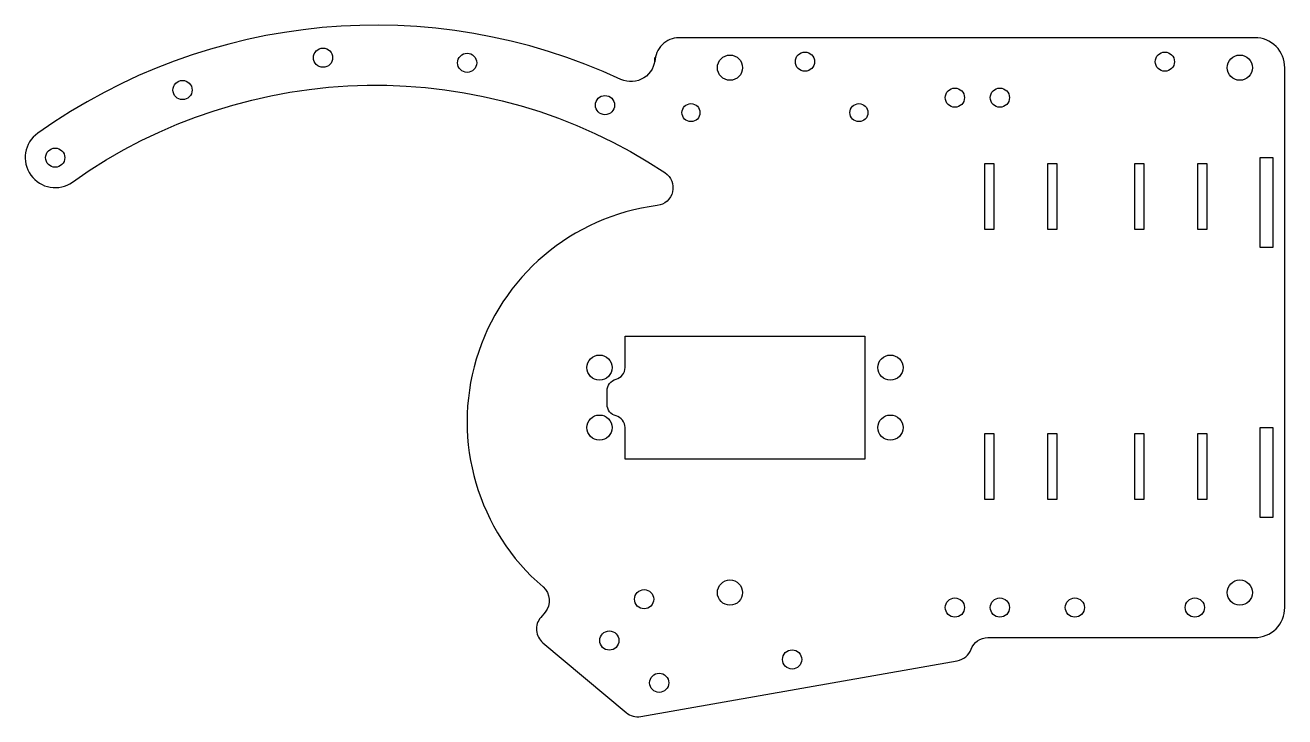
# Model space of a CAD drawing. Header units: millimetres. Extents: x -105 to 105, y -88 to 27.
import ezdxf

# ---------------------------------------------------------------- set-up
doc = ezdxf.new("R2010")
doc.units = ezdxf.units.MM

msp = doc.modelspace()

# ---------------------------------------------------------------- linework, layer by layer
for points in [[(105, 20, 0.414214), (100, 25), (4, 25, 0.414214), (0, 21), (0, 21.68, -0.548122), (-5.68, 18.05, 0.2697), (-102.9, 9.07, 1), (-97.1, 0.93, -0.310996), (1.66, 2.5, -0.694091), (0.38, -2.98, 0.649635), (-18.67, -66.57, -0.410844), (-18.33, -70.78), (-19.06, -71.64, 0.414214), (-18.69, -75.87), (-4.82, -87.51, 0.221695), (-2.37, -88.16), (50.4, -78.86, 0.265844), (52.69, -76.95, -0.31314), (55.5, -75), (100, -75, 0.414214), (105, -70)], [(-8, -36.13), (-8, -33.87, -0.341999), (-6.5, -31.94, 0.341999), (-5, -30), (-5, -24.75), (35, -24.75), (35, -45.25), (-5, -45.25), (-5, -40, 0.341999), (-6.5, -38.06, -0.341999)]]:
    msp.add_lwpolyline(points, format="xyb", close=True)
for points in [[(100.9, -10), (100.9, 5), (103, 5), (103, -10)], [(56.5, 4), (56.5, -7), (55, -7), (55, 4)], [(67, 4), (67, -7), (65.5, -7), (65.5, 4)], [(81.5, 4), (81.5, -7), (80, -7), (80, 4)], [(92, 4), (92, -7), (90.5, -7), (90.5, 4)], [(56.5, -41), (56.5, -52), (55, -52), (55, -41)], [(67, -41), (67, -52), (65.5, -52), (65.5, -41)], [(81.5, -41), (81.5, -52), (80, -52), (80, -41)], [(92, -41), (92, -52), (90.5, -52), (90.5, -41)], [(103, -55), (100.9, -55), (100.9, -40), (103, -40)]]:
    msp.add_lwpolyline(points, close=True)
for centre, radius in [((-55.34, 21.66), 1.6), ((-31.32, 20.81), 1.6), ((12.5, 20), 2.1), ((25, 21), 1.6), ((85, 21), 1.6), ((97.5, 20), 2.1), ((-78.77, 16.27), 1.6), ((-8.34, 13.76), 1.6), ((50, 15), 1.6), ((57.5, 15), 1.6), ((6, 12.5), 1.5), ((34, 12.5), 1.5), ((-100, 5), 1.6), ((-9.25, -30), 2.1), ((39.25, -30), 2.1), ((-9.25, -40), 2.1), ((39.25, -40), 2.1), ((-1.82, -68.61), 1.6), ((12.5, -67.5), 2.1), ((97.5, -67.5), 2.1), ((50, -70), 1.6), ((57.5, -70), 1.6), ((70, -70), 1.6), ((90, -70), 1.6), ((-7.61, -75.5), 1.6), ((22.86, -78.64), 1.6), ((0.7, -82.54), 1.6)]:
    msp.add_circle(centre, radius)

doc.saveas('drawing.dxf')
